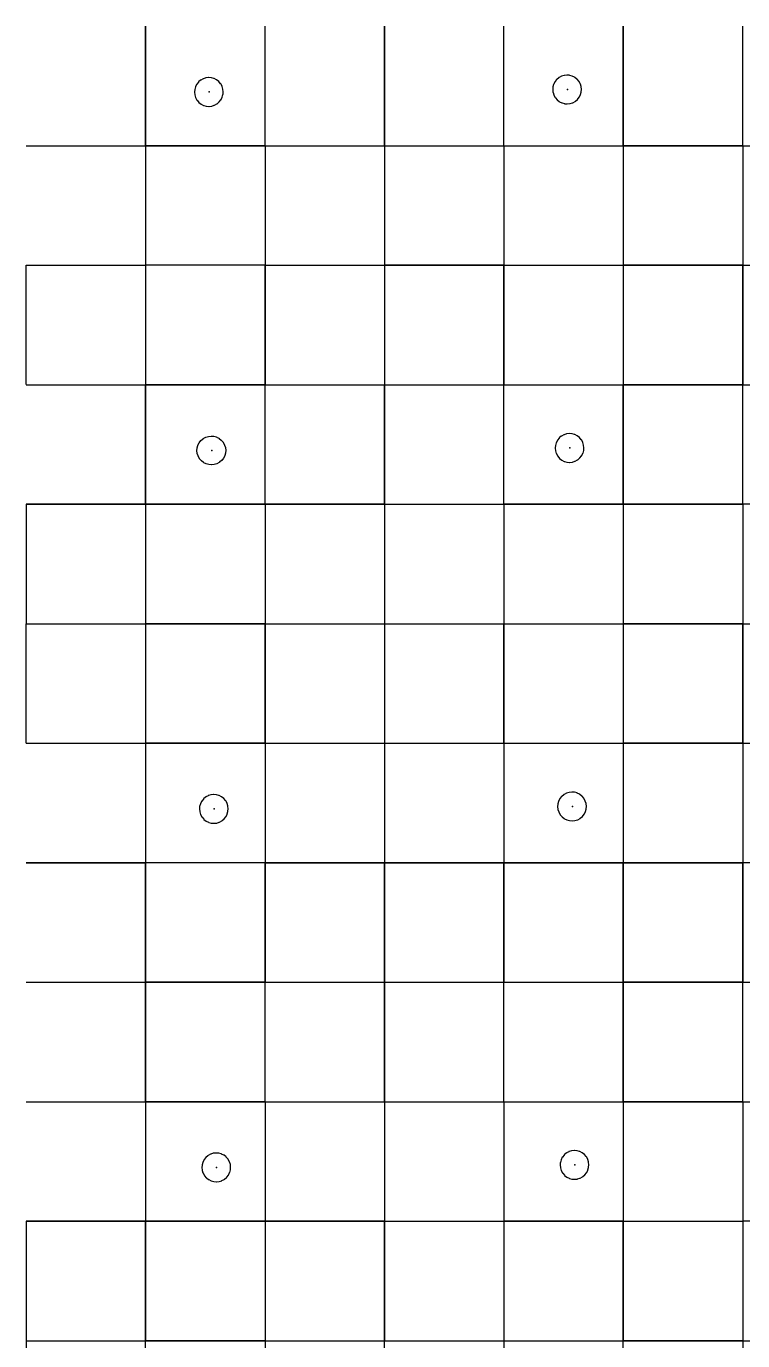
# Model space of a CAD drawing. Header units: metres. Extents: x 0 to 398, y -24 to 612.
# Drawn here: x 54 to 108, y 396 to 495 of the extents above; entities that cross this region are included whole.
import ezdxf

# ---------------------------------------------------------------- set-up
doc = ezdxf.new("R2010")
doc.units = ezdxf.units.M
doc.layers.add('LAYER_01_CUT', color=7, linetype='Continuous')
doc.layers.add('LAYER_04_GRID', color=7, linetype='Continuous')

msp = doc.modelspace()

# ---------------------------------------------------------------- linework, layer by layer
at = {"layer": 'LAYER_01_CUT'}
for points in [[(62.994, 495), (63, 495), (63, 486.006), (63, 486), (63, 477.006)], [(63, 495), (63, 494.994)], [(72, 486.006), (72, 495), (72, 494.994)], [(80.994, 495), (81, 495), (81, 486.006), (81, 486), (81, 477.006)], [(81, 495), (81, 494.994)], [(90, 486.006), (90, 495), (90, 494.994)], [(98.994, 495), (99, 495), (99, 486.006), (99, 486), (99, 477.006)], [(99, 495), (99, 494.994)], [(108, 486.006), (108, 495), (108, 494.994)], [(63, 486), (63, 494.994)], [(72, 486), (72, 494.994)], [(81, 486), (81, 494.994)], [(90, 486), (90, 494.994)], [(99, 486), (99, 494.994)], [(108, 486), (108, 494.994)], [(67.154, 490.943), (67.14, 490.932), (66.985, 490.801), (66.979, 490.794), (66.854, 490.635), (66.849, 490.628), (66.845, 490.62), (66.756, 490.443), (66.753, 490.435), (66.75, 490.427), (66.699, 490.243), (66.697, 490.235), (66.696, 490.228), (66.682, 490.048), (66.681, 490.041), (66.682, 490.033), (66.701, 489.842), (66.703, 489.834), (66.705, 489.826), (66.762, 489.638), (66.765, 489.63), (66.769, 489.622), (66.865, 489.445), (66.87, 489.438), (66.881, 489.424), (67.012, 489.269), (67.019, 489.263), (67.178, 489.138), (67.185, 489.133), (67.193, 489.129), (67.37, 489.04), (67.378, 489.036), (67.386, 489.034), (67.569, 488.983), (67.577, 488.981), (67.585, 488.98), (67.764, 488.965), (67.772, 488.965), (67.78, 488.965), (67.971, 488.985), (67.979, 488.986), (67.987, 488.988), (68.175, 489.046), (68.183, 489.049), (68.191, 489.053), (68.368, 489.149), (68.375, 489.153), (68.389, 489.165), (68.544, 489.296), (68.55, 489.302), (68.675, 489.462), (68.68, 489.469), (68.684, 489.476), (68.773, 489.654), (68.776, 489.661), (68.779, 489.669), (68.83, 489.853), (68.832, 489.861), (68.833, 489.869), (68.847, 490.048), (68.848, 490.056), (68.847, 490.064), (68.828, 490.254), (68.827, 490.263), (68.824, 490.271), (68.767, 490.459), (68.764, 490.467), (68.76, 490.475), (68.664, 490.651), (68.659, 490.659), (68.648, 490.672), (68.517, 490.827), (68.511, 490.833), (68.351, 490.958), (68.344, 490.964), (68.337, 490.968), (68.159, 491.057), (68.151, 491.06), (68.143, 491.063), (67.96, 491.114), (67.952, 491.115), (67.944, 491.116), (67.765, 491.131), (67.757, 491.132), (67.749, 491.131), (67.559, 491.111), (67.55, 491.11), (67.542, 491.108), (67.354, 491.05), (67.346, 491.047), (67.338, 491.044), (67.161, 490.948), (67.154, 490.943)], [(94.369, 489.226), (94.377, 489.223), (94.385, 489.22), (94.569, 489.169), (94.577, 489.168), (94.585, 489.167), (94.764, 489.152), (94.771, 489.151), (94.78, 489.152), (94.97, 489.171), (94.978, 489.173), (94.986, 489.175), (95.174, 489.233), (95.182, 489.235), (95.19, 489.239), (95.367, 489.335), (95.374, 489.34), (95.388, 489.351), (95.543, 489.482), (95.549, 489.489), (95.674, 489.648), (95.679, 489.655), (95.683, 489.663), (95.772, 489.84), (95.776, 489.848), (95.778, 489.856), (95.829, 490.039), (95.831, 490.047), (95.832, 490.055), (95.847, 490.234), (95.847, 490.242), (95.847, 490.25), (95.827, 490.441), (95.826, 490.449), (95.824, 490.457), (95.766, 490.645), (95.763, 490.653), (95.759, 490.661), (95.663, 490.838), (95.659, 490.845), (95.647, 490.859), (95.517, 491.014), (95.51, 491.02), (95.351, 491.145), (95.343, 491.15), (95.336, 491.154), (95.158, 491.243), (95.151, 491.247), (95.143, 491.249), (94.959, 491.3), (94.951, 491.302), (94.943, 491.303), (94.764, 491.318), (94.756, 491.318), (94.748, 491.318), (94.558, 491.298), (94.55, 491.297), (94.541, 491.295), (94.354, 491.237), (94.345, 491.234), (94.338, 491.23), (94.161, 491.134), (94.153, 491.13), (94.14, 491.118), (93.985, 490.987), (93.979, 490.981), (93.854, 490.821), (93.849, 490.814), (93.844, 490.807), (93.755, 490.629), (93.752, 490.621), (93.749, 490.613), (93.699, 490.43), (93.697, 490.422), (93.696, 490.414), (93.681, 490.235), (93.681, 490.227), (93.681, 490.219), (93.701, 490.029), (93.702, 490.02), (93.704, 490.012), (93.762, 489.824), (93.765, 489.816), (93.768, 489.808), (93.864, 489.632), (93.869, 489.624), (93.88, 489.611), (94.011, 489.455), (94.018, 489.45), (94.177, 489.324), (94.184, 489.319), (94.192, 489.315), (94.369, 489.226)], [(54.006, 486), (54, 486)], [(54, 486), (62.994, 486)], [(54.006, 486), (63, 486)], [(63, 486), (62.994, 486)], [(63, 486), (63, 485.994)], [(63, 486), (71.994, 486)], [(63, 486), (63.006, 486)], [(63, 485.994), (63, 477)], [(72, 486), (63.006, 486)], [(71.994, 486), (72, 486), (72, 477.006)], [(72, 486), (72, 486.006)], [(72, 486), (72, 485.994)], [(72, 486), (80.994, 486)], [(72, 486), (72.006, 486)], [(72, 485.994), (72, 477)], [(72.006, 486), (81, 486)], [(80.994, 486), (81, 486)], [(81.006, 486), (81, 486)], [(81, 486), (81, 485.994)], [(81, 486), (89.994, 486)], [(81, 485.994), (81, 477)], [(81.006, 486), (90, 486)], [(89.994, 486), (90, 486), (90, 477.006)], [(90, 486), (90, 486.006)], [(90, 486), (90, 485.994)], [(90, 486), (98.994, 486)], [(90, 486), (90.006, 486)], [(90, 485.994), (90, 477)], [(90.006, 486), (99, 486)], [(98.994, 486), (99, 486)], [(107.994, 486), (99, 486)], [(99.006, 486), (99, 486)], [(99, 486), (99, 485.994)], [(99, 485.994), (99, 477)], [(99.006, 486), (108, 486)], [(107.994, 486), (108, 486), (108, 477.006)], [(108, 486), (108, 486.006)], [(108, 486), (108, 485.994)], [(108, 486), (116.994, 486)], [(108, 486), (108.006, 486)], [(108, 485.994), (108, 477)], [(54, 468.006), (54, 477), (62.994, 477)], [(54.006, 477), (54, 477)], [(54.006, 477), (63, 477)], [(63, 477), (62.994, 477)], [(63, 477.006), (63, 477)], [(71.994, 477), (63, 477), (63, 468.006), (63, 468), (63, 459.006), (63, 459), (63, 450.006)], [(63, 476.994), (63, 477)], [(63, 477), (63.006, 477)], [(63, 476.994), (63, 468)], [(72, 477), (63.006, 477)], [(72, 477), (71.994, 477)], [(72, 477.006), (72, 477)], [(72, 468.006), (72, 477), (80.994, 477)], [(72, 476.994), (72, 477)], [(72, 477), (72.006, 477)], [(72, 476.994), (72, 468)], [(72.006, 477), (81, 477)], [(80.994, 477), (81, 477)], [(81, 477.006), (81, 477)], [(89.994, 477), (81, 477), (81, 468.006), (81, 468), (81, 459.006), (81, 459), (81, 450.006)], [(81.006, 477), (81, 477)], [(81, 476.994), (81, 477)], [(81, 476.994), (81, 468)], [(81.006, 477), (90, 477)], [(90, 477), (89.994, 477)], [(90, 477.006), (90, 477)], [(90, 468.006), (90, 477), (98.994, 477)], [(90, 476.994), (90, 477)], [(90, 477), (90.006, 477)], [(90, 476.994), (90, 468)], [(90.006, 477), (99, 477)], [(98.994, 477), (99, 477)], [(99, 477.006), (99, 477)], [(107.994, 477), (99, 477), (99, 468.006), (99, 468), (99, 459.006), (99, 459), (99, 450.006)], [(99.006, 477), (99, 477)], [(99, 476.994), (99, 477)], [(99, 476.994), (99, 468)], [(99.006, 477), (108, 477)], [(107.994, 477), (108, 477)], [(108, 477.006), (108, 477)], [(108, 468.006), (108, 477), (116.994, 477)], [(108, 476.994), (108, 477)], [(108, 477), (108.006, 477)], [(108, 476.994), (108, 468)], [(54.006, 468), (54, 468)], [(54, 468), (62.994, 468)], [(54.006, 468), (63, 468)], [(63, 468), (62.994, 468)], [(63, 468), (63, 467.994)], [(63, 468), (71.994, 468)], [(63, 468), (63.006, 468)], [(63, 459), (63, 467.994)], [(72, 468), (63.006, 468)], [(72, 468), (71.994, 468)], [(72, 468), (72, 468.006)], [(72, 459.006), (72, 468), (72, 467.994)], [(72, 468), (80.994, 468)], [(72, 468), (72.006, 468)], [(72, 459), (72, 467.994)], [(72.006, 468), (81, 468)], [(80.994, 468), (81, 468)], [(81.006, 468), (81, 468)], [(81, 468), (81, 467.994)], [(81, 468), (89.994, 468)], [(81, 459), (81, 467.994)], [(81.006, 468), (90, 468)], [(90, 468), (89.994, 468)], [(90, 468), (90, 468.006)], [(90, 459.006), (90, 468), (90, 467.994)], [(90, 468), (98.994, 468)], [(90, 468), (90.006, 468)], [(90, 459), (90, 467.994)], [(90.006, 468), (99, 468)], [(98.994, 468), (99, 468)], [(107.994, 468), (99, 468)], [(99.006, 468), (99, 468)], [(99, 468), (99, 467.994)], [(99, 459), (99, 467.994)], [(99.006, 468), (108, 468)], [(107.994, 468), (108, 468)], [(108, 468), (108, 468.006)], [(108, 459.006), (108, 468), (108, 467.994)], [(108, 468), (116.994, 468)], [(108, 468), (108.006, 468)], [(108, 459), (108, 467.994)], [(96.033, 463.235), (96.034, 463.243), (96.033, 463.251), (96.014, 463.441), (96.012, 463.45), (96.01, 463.458), (95.953, 463.646), (95.95, 463.654), (95.946, 463.662), (95.85, 463.838), (95.845, 463.846), (95.834, 463.859), (95.703, 464.015), (95.696, 464.02), (95.537, 464.146), (95.53, 464.151), (95.522, 464.155), (95.345, 464.244), (95.337, 464.247), (95.329, 464.25), (95.146, 464.301), (95.138, 464.302), (95.13, 464.303), (94.95, 464.318), (94.943, 464.319), (94.935, 464.318), (94.744, 464.299), (94.736, 464.297), (94.728, 464.295), (94.54, 464.237), (94.532, 464.235), (94.524, 464.231), (94.347, 464.135), (94.34, 464.13), (94.326, 464.119), (94.171, 463.988), (94.165, 463.981), (94.04, 463.822), (94.035, 463.815), (94.031, 463.807), (93.942, 463.63), (93.938, 463.622), (93.936, 463.614), (93.885, 463.431), (93.883, 463.423), (93.882, 463.415), (93.867, 463.236), (93.867, 463.228), (93.868, 463.22), (93.887, 463.029), (93.888, 463.021), (93.89, 463.013), (93.948, 462.825), (93.951, 462.817), (93.955, 462.809), (94.051, 462.632), (94.056, 462.625), (94.067, 462.611), (94.198, 462.456), (94.204, 462.45), (94.364, 462.325), (94.371, 462.32), (94.378, 462.316), (94.556, 462.227), (94.564, 462.223), (94.572, 462.221), (94.755, 462.17), (94.763, 462.168), (94.771, 462.167), (94.95, 462.152), (94.958, 462.152), (94.966, 462.152), (95.156, 462.172), (95.165, 462.173), (95.173, 462.175), (95.361, 462.233), (95.369, 462.236), (95.377, 462.24), (95.553, 462.336), (95.561, 462.34), (95.574, 462.352), (95.73, 462.483), (95.735, 462.489), (95.861, 462.649), (95.866, 462.656), (95.87, 462.663), (95.959, 462.841), (95.962, 462.849), (95.965, 462.857), (96.016, 463.04), (96.017, 463.048), (96.018, 463.056), (96.033, 463.235)], [(66.888, 462.843), (66.868, 463.033), (66.868, 463.041), (66.868, 463.049), (66.883, 463.228), (66.884, 463.236), (66.886, 463.244), (66.936, 463.428), (66.939, 463.436), (66.942, 463.443), (67.031, 463.621), (67.036, 463.628), (67.041, 463.636), (67.166, 463.795), (67.172, 463.801), (67.327, 463.932), (67.34, 463.944), (67.348, 463.948), (67.525, 464.044), (67.533, 464.048), (67.541, 464.051), (67.728, 464.109), (67.737, 464.111), (67.745, 464.112), (67.935, 464.132), (67.943, 464.132), (67.951, 464.132), (68.13, 464.117), (68.138, 464.116), (68.146, 464.114), (68.33, 464.063), (68.338, 464.061), (68.346, 464.057), (68.523, 463.968), (68.531, 463.964), (68.538, 463.959), (68.697, 463.834), (68.704, 463.828), (68.834, 463.673), (68.846, 463.66), (68.85, 463.652), (68.946, 463.475), (68.95, 463.467), (68.953, 463.459), (69.011, 463.271), (69.013, 463.263), (69.014, 463.255), (69.034, 463.065), (69.034, 463.056), (69.034, 463.049), (69.019, 462.87), (69.018, 462.862), (69.016, 462.854), (68.966, 462.67), (68.963, 462.662), (68.959, 462.654), (68.871, 462.477), (68.866, 462.469), (68.861, 462.462), (68.736, 462.303), (68.73, 462.296), (68.575, 462.165), (68.562, 462.154), (68.554, 462.149), (68.377, 462.053), (68.369, 462.05), (68.361, 462.047), (68.174, 461.989), (68.165, 461.987), (68.157, 461.986), (67.967, 461.966), (67.959, 461.966), (67.951, 461.966), (67.772, 461.981), (67.764, 461.982), (67.756, 461.984), (67.572, 462.034), (67.564, 462.037), (67.556, 462.04), (67.379, 462.129), (67.371, 462.134), (67.364, 462.139), (67.205, 462.264), (67.198, 462.27), (67.068, 462.425), (67.056, 462.438), (67.052, 462.446), (66.955, 462.623), (66.952, 462.63), (66.949, 462.638), (66.891, 462.826), (66.889, 462.835), (66.888, 462.843)], [(62.994, 459), (54, 459), (54, 450.006)], [(54.006, 459), (54, 459)], [(54.006, 459), (63, 459)], [(63, 459), (62.994, 459)], [(63, 459), (63, 458.994)], [(63, 459), (71.994, 459)], [(63, 459), (63.006, 459)], [(63, 458.994), (63, 450)], [(72, 459), (63.006, 459)], [(72, 459), (71.994, 459)], [(72, 459), (72, 459.006)], [(80.994, 459), (72, 459), (72, 450.006)], [(72, 459), (72, 458.994)], [(72, 459), (72.006, 459)], [(72, 458.994), (72, 450)], [(72.006, 459), (81, 459)], [(80.994, 459), (81, 459)], [(81.006, 459), (81, 459)], [(81, 459), (81, 458.994)], [(81, 459), (89.994, 459)], [(81, 458.994), (81, 450)], [(81.006, 459), (90, 459)], [(90, 459), (89.994, 459)], [(90, 459), (90, 459.006)], [(98.994, 459), (90, 459), (90, 450.006)], [(90, 459), (90, 458.994)], [(90, 459), (90.006, 459)], [(90, 458.994), (90, 450)], [(90.006, 459), (99, 459)], [(98.994, 459), (99, 459)], [(107.994, 459), (99, 459)], [(99.006, 459), (99, 459)], [(99, 459), (99, 458.994)], [(99, 458.994), (99, 450)], [(99.006, 459), (108, 459)], [(107.994, 459), (108, 459)], [(108, 459), (108, 459.006)], [(116.994, 459), (108, 459), (108, 450.006)], [(108, 459), (108, 458.994)], [(108, 459), (108.006, 459)], [(108, 458.994), (108, 450)], [(54, 441.006), (54, 450), (62.994, 450), (63, 450), (63, 441.006), (63, 441), (63, 432.006)], [(54.006, 450), (54, 450)], [(54.006, 450), (63, 450)], [(63, 450.006), (63, 450)], [(63, 449.994), (63, 450)], [(63, 450), (71.994, 450)], [(63, 450), (63.006, 450)], [(63, 449.994), (63, 441)], [(72, 450), (63.006, 450)], [(72, 450), (71.994, 450)], [(72, 450.006), (72, 450)], [(72, 441.006), (72, 450), (80.994, 450), (81, 450), (81, 441.006), (81, 441), (81, 432.006)], [(72, 449.994), (72, 450)], [(72, 450), (72.006, 450)], [(72, 449.994), (72, 441)], [(72.006, 450), (81, 450)], [(81, 450.006), (81, 450)], [(81.006, 450), (81, 450)], [(81, 449.994), (81, 450)], [(81, 450), (89.994, 450)], [(81, 449.994), (81, 441)], [(81.006, 450), (90, 450)], [(90, 450), (89.994, 450)], [(90, 450.006), (90, 450)], [(90, 441.006), (90, 450), (98.994, 450), (99, 450), (99, 441.006), (99, 441), (99, 432.006)], [(90, 449.994), (90, 450)], [(90, 450), (90.006, 450)], [(90, 449.994), (90, 441)], [(90.006, 450), (99, 450)], [(99, 450.006), (99, 450)], [(107.994, 450), (99, 450)], [(99.006, 450), (99, 450)], [(99, 449.994), (99, 450)], [(99, 449.994), (99, 441)], [(99.006, 450), (108, 450)], [(107.994, 450), (108, 450)], [(108, 450.006), (108, 450)], [(108, 441.006), (108, 450), (116.994, 450), (117, 450), (117, 441.006), (117, 441), (117, 432.006)], [(108, 449.994), (108, 450)], [(108, 450), (108.006, 450)], [(108, 449.994), (108, 441)], [(54.006, 441), (54, 441)], [(54, 441), (62.994, 441)], [(54.006, 441), (63, 441)], [(63, 441), (62.994, 441)], [(63, 441), (63, 440.994)], [(63, 441), (71.994, 441)], [(63, 441), (63.006, 441)], [(63, 440.994), (63, 432)], [(72, 441), (63.006, 441)], [(71.994, 441), (72, 441), (72, 432.006)], [(72, 441), (72, 441.006)], [(72, 441), (72, 440.994)], [(72, 441), (80.994, 441)], [(72, 441), (72.006, 441)], [(72, 440.994), (72, 432)], [(72.006, 441), (81, 441)], [(80.994, 441), (81, 441)], [(81.006, 441), (81, 441)], [(81, 441), (81, 440.994)], [(81, 441), (89.994, 441)], [(81, 440.994), (81, 432)], [(81.006, 441), (90, 441)], [(89.994, 441), (90, 441), (90, 432.006)], [(90, 441), (90, 441.006)], [(90, 441), (90, 440.994)], [(90, 441), (98.994, 441)], [(90, 441), (90.006, 441)], [(90, 440.994), (90, 432)], [(90.006, 441), (99, 441)], [(98.994, 441), (99, 441)], [(107.994, 441), (99, 441)], [(99.006, 441), (99, 441)], [(99, 441), (99, 440.994)], [(99, 440.994), (99, 432)], [(99.006, 441), (108, 441)], [(107.994, 441), (108, 441), (108, 432.006)], [(108, 441), (108, 441.006)], [(108, 441), (108, 440.994)], [(108, 441), (116.994, 441)], [(108, 441), (108.006, 441)], [(108, 440.994), (108, 432)], [(69.199, 436.264), (69.197, 436.272), (69.14, 436.46), (69.137, 436.468), (69.133, 436.476), (69.037, 436.653), (69.032, 436.66), (69.021, 436.674), (68.89, 436.829), (68.883, 436.835), (68.724, 436.96), (68.717, 436.965), (68.709, 436.969), (68.532, 437.058), (68.524, 437.061), (68.516, 437.064), (68.333, 437.115), (68.325, 437.117), (68.317, 437.118), (68.138, 437.133), (68.13, 437.133), (68.122, 437.132), (67.931, 437.113), (67.923, 437.111), (67.915, 437.109), (67.727, 437.052), (67.719, 437.049), (67.711, 437.045), (67.534, 436.949), (67.527, 436.944), (67.513, 436.933), (67.358, 436.802), (67.352, 436.795), (67.227, 436.636), (67.222, 436.629), (67.218, 436.621), (67.129, 436.444), (67.125, 436.436), (67.123, 436.428), (67.072, 436.245), (67.07, 436.237), (67.069, 436.229), (67.054, 436.05), (67.054, 436.042), (67.055, 436.034), (67.074, 435.844), (67.075, 435.835), (67.078, 435.827), (67.135, 435.639), (67.138, 435.631), (67.142, 435.623), (67.238, 435.446), (67.243, 435.439), (67.254, 435.425), (67.385, 435.27), (67.391, 435.264), (67.551, 435.139), (67.558, 435.134), (67.565, 435.13), (67.743, 435.041), (67.751, 435.038), (67.759, 435.035), (67.942, 434.984), (67.95, 434.982), (67.958, 434.981), (68.137, 434.966), (68.145, 434.966), (68.153, 434.967), (68.343, 434.986), (68.352, 434.988), (68.36, 434.99), (68.548, 435.047), (68.556, 435.05), (68.564, 435.054), (68.741, 435.15), (68.748, 435.155), (68.762, 435.166), (68.917, 435.297), (68.923, 435.304), (69.048, 435.463), (69.053, 435.47), (69.057, 435.478), (69.146, 435.655), (69.149, 435.663), (69.152, 435.671), (69.203, 435.854), (69.205, 435.862), (69.206, 435.87), (69.22, 436.049), (69.221, 436.057), (69.22, 436.065), (69.201, 436.255), (69.199, 436.264)], [(95.724, 437.146), (95.716, 437.151), (95.709, 437.156), (95.531, 437.244), (95.524, 437.248), (95.516, 437.25), (95.332, 437.301), (95.324, 437.303), (95.316, 437.304), (95.137, 437.319), (95.129, 437.319), (95.121, 437.319), (94.931, 437.299), (94.922, 437.298), (94.914, 437.296), (94.726, 437.238), (94.718, 437.235), (94.71, 437.231), (94.534, 437.135), (94.526, 437.131), (94.513, 437.119), (94.357, 436.989), (94.352, 436.982), (94.227, 436.823), (94.222, 436.816), (94.217, 436.808), (94.128, 436.631), (94.125, 436.623), (94.122, 436.615), (94.071, 436.431), (94.07, 436.423), (94.069, 436.415), (94.054, 436.236), (94.054, 436.228), (94.054, 436.22), (94.074, 436.03), (94.075, 436.022), (94.077, 436.013), (94.135, 435.826), (94.138, 435.817), (94.141, 435.81), (94.237, 435.633), (94.242, 435.625), (94.253, 435.612), (94.384, 435.457), (94.391, 435.451), (94.55, 435.326), (94.557, 435.321), (94.565, 435.316), (94.742, 435.228), (94.75, 435.224), (94.758, 435.221), (94.942, 435.171), (94.95, 435.169), (94.957, 435.168), (95.137, 435.153), (95.144, 435.153), (95.153, 435.153), (95.343, 435.173), (95.351, 435.174), (95.359, 435.176), (95.547, 435.234), (95.555, 435.237), (95.563, 435.241), (95.74, 435.337), (95.747, 435.341), (95.761, 435.353), (95.916, 435.483), (95.922, 435.49), (96.047, 435.649), (96.052, 435.656), (96.056, 435.664), (96.145, 435.841), (96.149, 435.849), (96.151, 435.857), (96.202, 436.041), (96.204, 436.049), (96.205, 436.057), (96.22, 436.236), (96.22, 436.243), (96.22, 436.252), (96.2, 436.442), (96.199, 436.45), (96.197, 436.458), (96.139, 436.646), (96.136, 436.654), (96.132, 436.662), (96.036, 436.839), (96.032, 436.847), (96.02, 436.86), (95.889, 437.015), (95.883, 437.021), (95.724, 437.146)], [(62.994, 432), (54, 432), (54.006, 432)], [(54.006, 432), (63, 432)], [(63, 432), (62.994, 432)], [(63, 432.006), (63, 432)], [(71.994, 432), (63, 432), (63.006, 432)], [(63, 423.006), (63, 432)], [(63, 431.994), (63, 432)], [(63, 431.994), (63, 423)], [(72, 432), (63.006, 432)], [(72, 432), (71.994, 432)], [(72, 432.006), (72, 432)], [(80.994, 432), (72, 432), (72.006, 432)], [(72, 423.006), (72, 432)], [(72, 431.994), (72, 432)], [(72, 431.994), (72, 423)], [(72.006, 432), (81, 432)], [(80.994, 432), (81, 432)], [(81, 432.006), (81, 432)], [(89.994, 432), (81, 432), (81.006, 432)], [(81, 423.006), (81, 432)], [(81, 431.994), (81, 432)], [(81, 431.994), (81, 423)], [(81.006, 432), (90, 432)], [(90, 432), (89.994, 432)], [(90, 432.006), (90, 432)], [(98.994, 432), (90, 432), (90.006, 432)], [(90, 423.006), (90, 432)], [(90, 431.994), (90, 432)], [(90, 431.994), (90, 423)], [(90.006, 432), (99, 432)], [(98.994, 432), (99, 432)], [(99, 432.006), (99, 432)], [(107.994, 432), (99, 432), (99.006, 432)], [(99, 423.006), (99, 432)], [(99, 431.994), (99, 432)], [(99, 431.994), (99, 423)], [(99.006, 432), (108, 432)], [(107.994, 432), (108, 432)], [(108, 432.006), (108, 432)], [(116.994, 432), (108, 432), (108.006, 432)], [(108, 423.006), (108, 432)], [(108, 431.994), (108, 432)], [(108, 431.994), (108, 423)], [(54.006, 423), (54, 423)], [(54, 423), (62.994, 423)], [(54.006, 423), (63, 423)], [(62.994, 423), (63, 423), (63, 414.006), (63, 414), (63, 405.006)], [(63, 423.006), (63, 423)], [(63, 423), (63, 422.994)], [(63, 423), (71.994, 423)], [(63, 423), (63.006, 423)], [(63, 414), (63, 422.994)], [(72, 423), (63.006, 423)], [(72, 423), (71.994, 423)], [(72, 423.006), (72, 423)], [(72, 414.006), (72, 423), (72, 422.994)], [(72, 423), (80.994, 423)], [(72, 423), (72.006, 423)], [(72, 414), (72, 422.994)], [(72.006, 423), (81, 423)], [(80.994, 423), (81, 423), (81, 414.006), (81, 414), (81, 405.006)], [(81, 423.006), (81, 423)], [(81.006, 423), (81, 423)], [(81, 423), (81, 422.994)], [(81, 423), (89.994, 423)], [(81, 414), (81, 422.994)], [(81.006, 423), (90, 423)], [(90, 423), (89.994, 423)], [(90, 423.006), (90, 423)], [(90, 414.006), (90, 423), (90, 422.994)], [(90, 423), (98.994, 423)], [(90, 423), (90.006, 423)], [(90, 414), (90, 422.994)], [(90.006, 423), (99, 423)], [(98.994, 423), (99, 423), (99, 414.006), (99, 414), (99, 405.006)], [(99, 423.006), (99, 423)], [(107.994, 423), (99, 423)], [(99.006, 423), (99, 423)], [(99, 423), (99, 422.994)], [(99, 414), (99, 422.994)], [(99.006, 423), (108, 423)], [(107.994, 423), (108, 423)], [(108, 423.006), (108, 423)], [(108, 414.006), (108, 423), (108, 422.994)], [(108, 423), (116.994, 423)], [(108, 423), (108.006, 423)], [(108, 414), (108, 422.994)], [(54.006, 414), (54, 414)], [(54, 414), (62.994, 414)], [(54.006, 414), (63, 414)], [(63, 414), (62.994, 414)], [(63, 414), (63, 413.994)], [(63, 414), (71.994, 414)], [(63, 414), (63.006, 414)], [(63, 413.994), (63, 405)], [(72, 414), (63.006, 414)], [(71.994, 414), (72, 414), (72, 405.006)], [(72, 414), (72, 414.006)], [(72, 414), (72, 413.994)], [(72, 414), (80.994, 414)], [(72, 414), (72.006, 414)], [(72, 413.994), (72, 405)], [(72.006, 414), (81, 414)], [(80.994, 414), (81, 414)], [(81.006, 414), (81, 414)], [(81, 414), (81, 413.994)], [(81, 414), (89.994, 414)], [(81, 413.994), (81, 405)], [(81.006, 414), (90, 414)], [(89.994, 414), (90, 414), (90, 405.006)], [(90, 414), (90, 414.006)], [(90, 414), (90, 413.994)], [(90, 414), (98.994, 414)], [(90, 414), (90.006, 414)], [(90, 413.994), (90, 405)], [(90.006, 414), (99, 414)], [(98.994, 414), (99, 414)], [(107.994, 414), (99, 414)], [(99.006, 414), (99, 414)], [(99, 414), (99, 413.994)], [(99, 413.994), (99, 405)], [(99.006, 414), (108, 414)], [(107.994, 414), (108, 414), (108, 405.006)], [(108, 414), (108, 414.006)], [(108, 414), (108, 413.994)], [(108, 414), (116.994, 414)], [(108, 414), (108.006, 414)], [(108, 413.994), (108, 405)], [(68.949, 408.167), (69.104, 408.298), (69.11, 408.304), (69.235, 408.463), (69.24, 408.471), (69.244, 408.478), (69.333, 408.656), (69.336, 408.663), (69.339, 408.671), (69.39, 408.855), (69.392, 408.863), (69.393, 408.871), (69.407, 409.05), (69.408, 409.058), (69.407, 409.066), (69.388, 409.256), (69.386, 409.264), (69.384, 409.273), (69.327, 409.461), (69.324, 409.469), (69.32, 409.477), (69.224, 409.653), (69.219, 409.661), (69.208, 409.674), (69.077, 409.829), (69.07, 409.835), (68.911, 409.96), (68.904, 409.965), (68.896, 409.97), (68.719, 410.059), (68.711, 410.062), (68.703, 410.065), (68.52, 410.115), (68.512, 410.117), (68.504, 410.118), (68.325, 410.133), (68.317, 410.133), (68.309, 410.133), (68.118, 410.113), (68.11, 410.112), (68.102, 410.11), (67.914, 410.052), (67.906, 410.049), (67.898, 410.046), (67.721, 409.95), (67.714, 409.945), (67.7, 409.934), (67.545, 409.803), (67.539, 409.796), (67.414, 409.637), (67.409, 409.63), (67.405, 409.622), (67.316, 409.445), (67.312, 409.437), (67.31, 409.429), (67.259, 409.245), (67.257, 409.237), (67.256, 409.229), (67.241, 409.05), (67.241, 409.043), (67.242, 409.034), (67.261, 408.844), (67.262, 408.836), (67.264, 408.828), (67.322, 408.64), (67.325, 408.632), (67.329, 408.624), (67.425, 408.447), (67.43, 408.439), (67.441, 408.426), (67.572, 408.271), (67.578, 408.265), (67.738, 408.14), (67.745, 408.135), (67.752, 408.131), (67.93, 408.042), (67.938, 408.038), (67.946, 408.036), (68.129, 407.985), (68.137, 407.983), (68.145, 407.982), (68.324, 407.967), (68.332, 407.967), (68.34, 407.967), (68.53, 407.987), (68.539, 407.988), (68.547, 407.99), (68.735, 408.048), (68.743, 408.051), (68.751, 408.055), (68.927, 408.151), (68.935, 408.155), (68.949, 408.167)], [(95.903, 410.152), (95.895, 410.156), (95.718, 410.245), (95.71, 410.249), (95.702, 410.251), (95.519, 410.302), (95.511, 410.304), (95.503, 410.305), (95.323, 410.32), (95.316, 410.32), (95.308, 410.319), (95.117, 410.3), (95.109, 410.299), (95.101, 410.296), (94.913, 410.239), (94.905, 410.236), (94.897, 410.232), (94.72, 410.136), (94.713, 410.131), (94.699, 410.12), (94.544, 409.989), (94.538, 409.983), (94.413, 409.823), (94.408, 409.816), (94.404, 409.809), (94.315, 409.631), (94.311, 409.623), (94.309, 409.615), (94.258, 409.432), (94.256, 409.424), (94.255, 409.416), (94.24, 409.237), (94.24, 409.229), (94.24, 409.221), (94.26, 409.031), (94.261, 409.022), (94.263, 409.014), (94.321, 408.826), (94.324, 408.818), (94.328, 408.81), (94.424, 408.633), (94.428, 408.626), (94.44, 408.612), (94.571, 408.457), (94.577, 408.452), (94.737, 408.326), (94.744, 408.321), (94.751, 408.317), (94.929, 408.228), (94.937, 408.225), (94.945, 408.222), (95.128, 408.171), (95.136, 408.17), (95.144, 408.169), (95.323, 408.154), (95.331, 408.153), (95.339, 408.154), (95.529, 408.173), (95.538, 408.175), (95.546, 408.177), (95.734, 408.234), (95.742, 408.237), (95.75, 408.241), (95.926, 408.337), (95.934, 408.342), (95.947, 408.353), (96.103, 408.484), (96.108, 408.491), (96.233, 408.65), (96.239, 408.657), (96.243, 408.665), (96.332, 408.842), (96.335, 408.85), (96.338, 408.858), (96.389, 409.041), (96.39, 409.049), (96.391, 409.057), (96.406, 409.236), (96.407, 409.244), (96.406, 409.252), (96.387, 409.443), (96.385, 409.451), (96.383, 409.459), (96.325, 409.647), (96.323, 409.655), (96.319, 409.663), (96.223, 409.84), (96.218, 409.847), (96.207, 409.861), (96.076, 410.016), (96.069, 410.022), (95.91, 410.147), (95.903, 410.152)], [(62.994, 405), (54, 405), (54, 396.006), (54, 396), (54, 387.006), (54, 387), (54, 378.006)], [(54.006, 405), (54, 405)], [(54.006, 405), (63, 405)], [(63, 405), (62.994, 405)], [(63, 405.006), (63, 405)], [(63, 396.006), (63, 405), (71.994, 405)], [(63, 404.994), (63, 405)], [(63, 405), (63.006, 405)], [(63, 404.994), (63, 396)], [(72, 405), (63.006, 405)], [(72, 405), (71.994, 405)], [(72, 405.006), (72, 405)], [(80.994, 405), (72, 405), (72, 396.006), (72, 396), (72, 387.006), (72, 387), (72, 378.006)], [(72, 404.994), (72, 405)], [(72, 405), (72.006, 405)], [(72, 404.994), (72, 396)], [(72.006, 405), (81, 405)], [(80.994, 405), (81, 405)], [(81, 405.006), (81, 405)], [(81, 396.006), (81, 405), (89.994, 405)], [(81.006, 405), (81, 405)], [(81, 404.994), (81, 405)], [(81, 404.994), (81, 396)], [(81.006, 405), (90, 405)], [(90, 405), (89.994, 405)], [(90, 405.006), (90, 405)], [(98.994, 405), (90, 405), (90, 396.006), (90, 396), (90, 387.006), (90, 387), (90, 378.006)], [(90, 404.994), (90, 405)], [(90, 405), (90.006, 405)], [(90, 404.994), (90, 396)], [(90.006, 405), (99, 405)], [(98.994, 405), (99, 405)], [(99, 405.006), (99, 405)], [(99, 396.006), (99, 405), (107.994, 405)], [(99.006, 405), (99, 405)], [(99, 404.994), (99, 405)], [(99, 404.994), (99, 396)], [(99.006, 405), (108, 405)], [(107.994, 405), (108, 405)], [(108, 405.006), (108, 405)], [(116.994, 405), (108, 405), (108, 396.006), (108, 396), (108, 387.006), (108, 387), (108, 378.006)], [(108, 404.994), (108, 405)], [(108, 405), (108.006, 405)], [(108, 404.994), (108, 396)], [(54.006, 396), (54, 396)], [(54, 396), (62.994, 396)], [(54.006, 396), (63, 396)], [(63, 396), (62.994, 396)], [(63, 396), (63, 396.006)], [(63, 387.006), (63, 396), (63, 395.994)], [(63, 396), (71.994, 396)], [(63, 396), (63.006, 396)], [(72, 396), (63.006, 396)], [(72, 396), (71.994, 396)], [(72, 396), (72, 395.994)], [(72, 396), (80.994, 396)], [(72, 396), (72.006, 396)], [(72.006, 396), (81, 396)], [(80.994, 396), (81, 396)], [(81, 396), (81, 396.006)], [(81, 387.006), (81, 396), (81, 395.994)], [(81.006, 396), (81, 396)], [(81, 396), (89.994, 396)], [(81.006, 396), (90, 396)], [(90, 396), (89.994, 396)], [(90, 396), (90, 395.994)], [(90, 396), (98.994, 396)], [(90, 396), (90.006, 396)], [(90.006, 396), (99, 396)], [(98.994, 396), (99, 396)], [(99, 396), (99, 396.006)], [(99, 387.006), (99, 396), (99, 395.994)], [(107.994, 396), (99, 396)], [(99.006, 396), (99, 396)], [(99.006, 396), (108, 396)], [(107.994, 396), (108, 396)], [(108, 396), (108, 395.994)], [(108, 396), (116.994, 396)], [(108, 396), (108.006, 396)]]:
    msp.add_lwpolyline(points, dxfattribs=at)
at = {"layer": 'LAYER_04_GRID'}
for p in [(94.791, 490.235), (67.791, 490.048), (67.978, 463.049), (94.977, 463.236), (68.164, 436.05), (95.164, 436.236), (68.351, 409.05), (95.35, 409.237)]:
    msp.add_point(p, dxfattribs=at)

doc.saveas('drawing.dxf')
